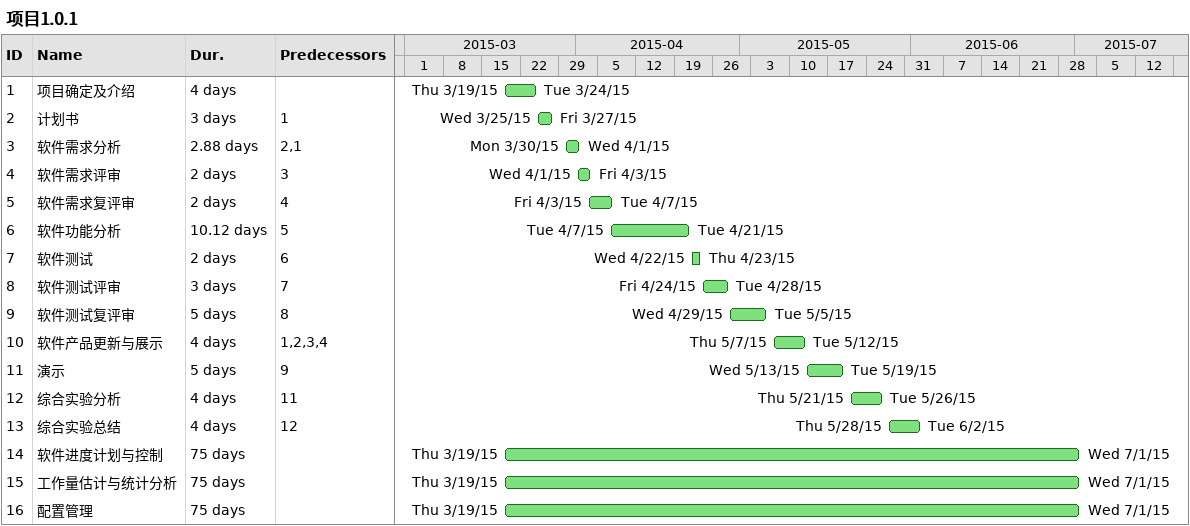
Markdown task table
项目1.0.1

| ID | Task | Duration | Start | Finish | Predecessors |
|---|---|---|---|---|---|
| 1 | 项目确定及介绍 | 4d | 2015-03-19 | 2015-03-24 |  |
| 2 | 计划书 | 3d | 2015-03-25 | 2015-03-27 | 1 |
| 3 | 软件需求分析 | 2.88d | 2015-03-30 | 2015-04-01 | 2, 1 |
| 4 | 软件需求评审 | 2d | 2015-04-01 | 2015-04-03 | 3 |
| 5 | 软件需求复评审 | 2d | 2015-04-03 | 2015-04-07 | 4 |
| 6 | 软件功能分析 | 10.12d | 2015-04-07 | 2015-04-21 | 5 |
| 7 | 软件测试 | 2d | 2015-04-22 | 2015-04-23 | 6 |
| 8 | 软件测试评审 | 3d | 2015-04-24 | 2015-04-28 | 7 |
| 9 | 软件测试复评审 | 5d | 2015-04-29 | 2015-05-05 | 8 |
| 10 | 软件产品更新与展示 | 4d | 2015-05-07 | 2015-05-12 | 1, 2, 3, 4 |
| 11 | 演示 | 5d | 2015-05-13 | 2015-05-19 | 9 |
| 12 | 综合实验分析 | 4d | 2015-05-21 | 2015-05-26 | 11 |
| 13 | 综合实验总结 | 4d | 2015-05-28 | 2015-06-02 | 12 |
| 14 | 软件进度计划与控制 | 75d | 2015-03-19 | 2015-07-01 |  |
| 15 | 工作量估计与统计分析 | 75d | 2015-03-19 | 2015-07-01 |  |
| 16 | 配置管理 | 75d | 2015-03-19 | 2015-07-01 |  |
